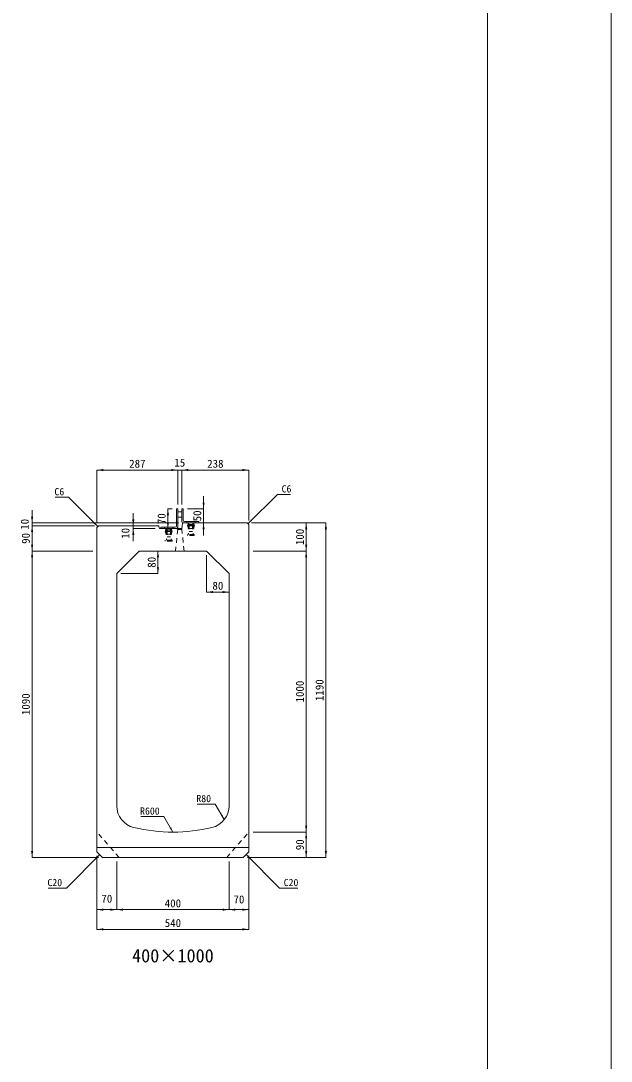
# Model space of a CAD drawing. Units: millimetres at full size. Extents: x -1934 to 78146, y -143454 to -112471.
# Drawn here: x 8846 to 10946, y -123505 to -119803 of the extents above; entities that cross this region are included whole.
import ezdxf
from ezdxf.enums import TextEntityAlignment as Align

# ---------------------------------------------------------------- set-up
doc = ezdxf.new("R2010")
doc.units = ezdxf.units.MM
doc.header["$LTSCALE"] = 23
doc.linetypes.add('USER2', pattern=[1.35, 0.75, -0.6])
for name, color, linetype, lineweight in [('0_2', 7, 'Continuous', 13), ('アングル', 191, 'Continuous', 13), ('インサート', 92, 'USER2', 9), ('作業エリア', 11, 'Continuous', 13), ('寸法線', 7, 'Continuous', 13), ('引出線', 4, 'Continuous', 13), ('排水孔', 30, 'USER2', 15), ('本体', 2, 'Continuous', 13), ('枠', 5, 'Continuous', 5)]:
    doc.layers.add(name, color=color, linetype=linetype, lineweight=lineweight)
doc.styles.add('ＭＳ ゴシック', font='')
doc.styles.get('ＭＳ ゴシック').set_extended_font_data('MS Gothic')

# ---------------------------------------------------------------- blocks, each defined once
blk = doc.blocks.new('filled_arrow')
at = {"color": 0, "linetype": 'Continuous', "lineweight": -2}
blk.add_solid([(7.5, 1.25), (0, 0), (7.5, -1.25)], dxfattribs=at)

msp = doc.modelspace()

# ---------------------------------------------------------------- linework, layer by layer
at = {"layer": '0_2', "color": 1}
msp.add_line((10945.54, -143454.17), (10945.54, -112471.31), dxfattribs=at)
at = {"layer": 'アングル'}
for p, q in [((9399.17, -121539.46), (9399.17, -121599.96)), ((9403.67, -121539.46), (9399.17, -121539.46)), ((9403.67, -121539.46), (9403.67, -121604.46)), ((9403.67, -121549.46), (9418.67, -121549.46)), ((9418.67, -121539.46), (9418.67, -121584.46)), ((9418.67, -121539.46), (9423.17, -121539.46)), ((9423.17, -121539.46), (9423.17, -121579.96)), ((9403.67, -121568.46), (9418.67, -121568.46)), ((9423.67, -121589.46), (9478.67, -121589.46)), ((9428.17, -121584.96), (9478.67, -121584.96)), ((9478.67, -121584.96), (9478.67, -121589.46)), ((9343.67, -121604.96), (9343.67, -121609.46)), ((9394.17, -121604.96), (9343.67, -121604.96)), ((9398.67, -121609.46), (9343.67, -121609.46))]:
    msp.add_line(p, q, dxfattribs=at)
at = {"layer": 'アングル', "linetype": 'USER2', "lineweight": 9}
for p, q in [((9435.67, -121584.96), (9435.67, -121589.46)), ((9465.67, -121584.96), (9465.67, -121589.46)), ((9356.67, -121604.96), (9356.67, -121609.46)), ((9386.67, -121604.96), (9386.67, -121609.46))]:
    msp.add_line(p, q, dxfattribs=at)
at = {"layer": 'アングル'}
for centre, start, end in [((9423.67, -121584.46), 180, 270), ((9428.17, -121579.96), 180, 270), ((9394.17, -121599.96), 270, 0), ((9398.67, -121604.46), 270, 0)]:
    msp.add_arc(centre, 5, start, end, dxfattribs=at)
at = {"layer": 'インサート'}
for p, q in [((9439.42, -121598.71), (9440.67, -121589.46)), ((9440.67, -121589.46), (9460.67, -121589.46)), ((9442.42, -121594.46), (9458.92, -121594.46)), ((9442.42, -121594.46), (9442.42, -121630.46)), ((9443.55, -121589.46), (9443.55, -121594.46)), ((9444.67, -121594.46), (9444.67, -121619.46)), ((9456.67, -121594.46), (9456.67, -121619.46)), ((9457.8, -121589.46), (9457.8, -121594.46)), ((9458.92, -121594.46), (9458.92, -121630.46)), ((9461.92, -121598.71), (9460.67, -121589.46)), ((9359.17, -121618.71), (9384.17, -121618.71)), ((9359.17, -121618.71), (9359.17, -121620.21)), ((9359.17, -121620.21), (9384.17, -121620.21)), ((9360.42, -121618.71), (9361.67, -121609.46)), ((9360.42, -121620.21), (9361.67, -121629.46)), ((9361.67, -121609.46), (9381.67, -121609.46)), ((9361.67, -121629.46), (9381.67, -121629.46)), ((9363.42, -121614.46), (9379.92, -121614.46)), ((9363.42, -121614.46), (9363.42, -121650.46)), ((9364.55, -121609.46), (9364.55, -121614.46)), ((9365.67, -121614.46), (9365.67, -121639.46)), ((9377.67, -121614.46), (9377.67, -121639.46)), ((9378.8, -121609.46), (9378.8, -121614.46)), ((9379.92, -121614.46), (9379.92, -121650.46)), ((9382.92, -121618.71), (9381.67, -121609.46)), ((9382.92, -121620.21), (9381.67, -121629.46)), ((9384.17, -121618.71), (9384.17, -121620.21)), ((9438.17, -121598.71), (9463.17, -121598.71)), ((9438.17, -121598.71), (9438.17, -121600.21)), ((9438.17, -121600.21), (9463.17, -121600.21)), ((9438.67, -121634.46), (9438.67, -121630.46)), ((9462.67, -121630.46), (9438.67, -121630.46)), ((9439.42, -121600.21), (9440.67, -121609.46)), ((9440.67, -121609.46), (9460.67, -121609.46)), ((9444.67, -121619.46), (9456.67, -121619.46)), ((9461.92, -121600.21), (9460.67, -121609.46)), ((9462.67, -121630.46), (9462.67, -121634.46)), ((9463.17, -121598.71), (9463.17, -121600.21)), ((9359.67, -121654.46), (9359.67, -121650.46)), ((9383.67, -121650.46), (9359.67, -121650.46)), ((9383.67, -121654.46), (9359.67, -121654.46)), ((9365.67, -121639.46), (9377.67, -121639.46)), ((9383.67, -121650.46), (9383.67, -121654.46)), ((9462.67, -121634.46), (9438.67, -121634.46))]:
    msp.add_line(p, q, dxfattribs=at)
at = {"layer": '作業エリア'}
for p, q in [((9421.29, -121592.02), (9421.67, -121589.46)), ((9421.67, -121589.46), (9424.26, -121589.46)), ((9334.21, -121599.46), (9336.67, -121599.46)), ((9336.67, -121599.46), (9337.15, -121601.87))]:
    msp.add_line(p, q, dxfattribs=at)
at = {"layer": '寸法線', "lineweight": 9}
for p, q in [((9116.67, -121401.26), (9403.67, -121401.26)), ((9116.67, -121590.46), (9116.67, -121401.26)), ((9358.67, -121401.26), (9463.67, -121401.26)), ((9403.67, -121524.46), (9403.67, -121401.26)), ((9403.67, -121524.46), (9403.67, -121401.26)), ((9418.67, -121401.26), (9656.67, -121401.26)), ((9418.67, -121524.46), (9418.67, -121401.26)), ((9418.67, -121524.46), (9418.67, -121401.26)), ((9656.67, -121580.46), (9656.67, -121401.26)), ((9495.73, -121494.46), (9495.73, -121634.46)), ((8885.85, -121644.46), (8885.85, -121544.46)), ((9245.82, -121554.46), (9245.82, -121654.46)), ((9368.92, -121539.46), (9368.92, -121609.46)), ((9384.17, -121539.46), (9368.92, -121539.46)), ((9438.17, -121539.46), (9495.73, -121539.46)), ((9406.67, -121589.46), (8885.85, -121589.46)), ((9439.26, -121589.46), (9495.73, -121589.46)), ((9665.67, -121589.46), (9860.72, -121589.46)), ((9665.67, -121589.46), (9930.72, -121589.46)), ((9860.72, -121589.46), (9860.72, -121689.46)), ((9930.72, -121589.46), (9930.72, -122779.46)), ((8885.85, -121689.46), (8885.85, -121599.46)), ((9107.67, -121599.46), (8885.85, -121599.46)), ((9107.67, -121599.46), (8885.85, -121599.46)), ((9321.67, -121599.46), (9245.82, -121599.46)), ((9323.67, -121609.46), (9245.82, -121609.46)), ((9384.17, -121609.46), (9368.92, -121609.46)), ((8885.85, -122779.46), (8885.85, -121689.46)), ((9101.67, -121689.46), (8885.85, -121689.46)), ((9101.67, -121689.46), (8885.85, -121689.46)), ((9281.67, -121689.46), (9333.49, -121689.46)), ((9333.49, -121689.46), (9333.49, -121769.46)), ((9506.67, -121704.46), (9506.67, -121835.46)), ((9671.67, -121689.46), (9860.72, -121689.46)), ((9671.67, -121689.46), (9860.72, -121689.46)), ((9860.72, -121689.46), (9860.72, -122689.46)), ((9201.67, -121769.46), (9333.49, -121769.46)), ((9586.67, -121784.46), (9586.67, -121835.46)), ((9506.67, -121835.46), (9586.67, -121835.46)), ((9671.67, -122689.46), (9860.72, -122689.46)), ((9671.67, -122689.46), (9860.72, -122689.46)), ((9860.72, -122689.46), (9860.72, -122779.46)), ((9121.67, -122779.46), (8885.85, -122779.46)), ((9116.67, -122774.46), (9116.67, -122965.42)), ((9116.67, -122774.46), (9116.67, -123035.42)), ((9651.67, -122779.46), (9860.72, -122779.46)), ((9651.67, -122779.46), (9930.72, -122779.46)), ((9656.67, -122774.46), (9656.67, -122965.42)), ((9656.67, -122774.46), (9656.67, -123035.42)), ((9186.67, -122794.46), (9186.67, -122965.42)), ((9186.67, -122794.46), (9186.67, -122965.42)), ((9586.67, -122794.46), (9586.67, -122965.42)), ((9586.67, -122794.46), (9586.67, -122965.42)), ((9116.67, -122965.42), (9186.67, -122965.42)), ((9186.67, -122965.42), (9586.67, -122965.42)), ((9586.67, -122965.42), (9656.67, -122965.42)), ((9116.67, -123035.42), (9656.67, -123035.42))]:
    msp.add_line(p, q, dxfattribs=at)
at = {"layer": '引出線', "lineweight": 9}
for points in [[(9119.67, -121602.46), (9015.03, -121497.82), (8968.24, -121497.82)], [(9653.67, -121592.46), (9758.31, -121487.82), (9805.11, -121487.82)], [(9569.43, -122645.04), (9537.4, -122589.57), (9472.79, -122589.57)], [(9386.67, -122689.46), (9354.65, -122633.99), (9272.49, -122633.99)], [(9126.67, -122769.46), (9007.65, -122888.48), (8942.77, -122888.48)], [(9646.67, -122769.46), (9765.69, -122888.48), (9830.58, -122888.48)]]:
    msp.add_lwpolyline(points, dxfattribs=at)
at = {"layer": '排水孔'}
for p, q in [((9403.67, -121612.46), (9396.17, -121689.46)), ((9401.17, -121609.46), (9403.67, -121612.46)), ((9403.67, -121612.46), (9418.67, -121612.46)), ((9418.67, -121612.46), (9418.67, -121609.46)), ((9426.17, -121689.46), (9418.67, -121612.46))]:
    msp.add_line(p, q, dxfattribs=at)
at = {"layer": '本体'}
for p, q in [((9421.29, -121592.02), (9418.67, -121609.46)), ((9424.26, -121589.46), (9650.67, -121589.46)), ((9650.67, -121589.46), (9656.67, -121595.46)), ((9656.67, -121595.46), (9656.67, -122759.46)), ((9116.67, -121605.46), (9122.67, -121599.46)), ((9116.67, -121605.46), (9116.67, -122759.46)), ((9122.67, -121599.46), (9334.21, -121599.46)), ((9337.15, -121601.87), (9338.67, -121609.46)), ((9338.67, -121609.46), (9418.67, -121609.46)), ((9186.67, -121769.46), (9266.67, -121689.46)), ((9266.67, -121689.46), (9506.67, -121689.46)), ((9506.67, -121689.46), (9586.67, -121769.46)), ((9186.67, -121769.46), (9186.67, -122595.43)), ((9586.67, -121769.46), (9586.67, -122595.43)), ((9116.67, -122744.46), (9656.67, -122744.46)), ((9116.67, -122759.46), (9136.67, -122779.46)), ((9136.67, -122779.46), (9636.67, -122779.46)), ((9636.67, -122779.46), (9656.67, -122759.46))]:
    msp.add_line(p, q, dxfattribs=at)
at = {"layer": '本体', "linetype": 'USER2', "lineweight": 9}
for p, q in [((9195.42, -122779.46), (9116.67, -122689.46)), ((9577.92, -122779.46), (9656.67, -122689.46))]:
    msp.add_line(p, q, dxfattribs=at)
at = {"layer": '本体'}
for centre, radius, start, end in [((9424.26, -121592.46), 3, 90, 171.46923), ((9334.21, -121602.46), 3, 11.30993, 90), ((9266.67, -122595.43), 80, 180, 256.65764), ((9506.67, -122595.43), 80, 283.34236, 0), ((9386.67, -122089.46), 600, 256.65764, 283.34236)]:
    msp.add_arc(centre, radius, start, end, dxfattribs=at)
at = {"layer": '枠', "lineweight": 13}
msp.add_line((10505.87, -124950.15), (10505.87, -116678.72), dxfattribs=at)

# ---------------------------------------------------------------- block references
at = {"layer": '寸法線', "lineweight": 9, "xscale": 3, "yscale": 3}
for p in [(9116.67, -121401.26), (9418.67, -121401.26), (9418.67, -121401.26), (9506.67, -121835.46), (9116.67, -122965.42), (9186.67, -122965.42), (9586.67, -122965.42), (9116.67, -123035.42)]:
    msp.add_blockref('filled_arrow', p, dxfattribs=at)
for p, rotation in [((9403.67, -121401.26), 180), ((9403.67, -121401.26), 180), ((9656.67, -121401.26), 180), ((9495.73, -121539.46), 90), ((9368.92, -121539.46), 270), ((8885.85, -121589.46), 90), ((9245.82, -121599.46), 90), ((9368.92, -121609.46), 90), ((9495.73, -121589.46), 270), ((9860.72, -121589.46), 270), ((9930.72, -121589.46), 270), ((8885.85, -121599.46), 270), ((8885.85, -121599.46), 270), ((9245.82, -121609.46), 270), ((8885.85, -121689.46), 90), ((9860.72, -121689.46), 90), ((8885.85, -121689.46), 270), ((9333.49, -121689.46), 270), ((9860.72, -121689.46), 270), ((9333.49, -121769.46), 90), ((9586.67, -121835.46), 180), ((9860.72, -122689.46), 90), ((9860.72, -122689.46), 270), ((8885.85, -122779.46), 90), ((9860.72, -122779.46), 90), ((9930.72, -122779.46), 90), ((9186.67, -122965.42), 180), ((9586.67, -122965.42), 180), ((9656.67, -122965.42), 180), ((9656.67, -123035.42), 180)]:
    msp.add_blockref('filled_arrow', p, dxfattribs=dict(at, rotation=rotation))
at = {"layer": '引出線', "lineweight": 9, "xscale": 2.4, "yscale": 2.4}
for p, rotation in [((9119.67, -121602.46), 135), ((9653.67, -121592.46), 45), ((9569.43, -122645.04), 120), ((9386.67, -122689.46), 120), ((9126.67, -122769.46), 225), ((9646.67, -122769.46), 315)]:
    msp.add_blockref('filled_arrow', p, dxfattribs=dict(at, rotation=rotation))

# ---------------------------------------------------------------- texts
at = {"layer": '0_2', "style": 'ＭＳ ゴシック'}
msp.add_text('400×1000', height=47.47, dxfattribs=at).set_placement((9386.67, -123129.28), align=Align.MIDDLE_CENTER)
at = {"layer": '寸法線', "style": 'ＭＳ ゴシック'}
for s, p in [('287', (9260.17, -121378.76)), ('15', (9411.17, -121375.01)), ('238', (9537.67, -121378.76)), ('80', (9546.67, -121812.96)), ('70', (9151.67, -122926.45)), ('400', (9386.67, -122942.92)), ('70', (9621.67, -122928.98)), ('540', (9386.67, -123012.92))]:
    msp.add_text(s, height=28.48, dxfattribs=at).set_placement(p, align=Align.MIDDLE_CENTER)
for s, p in [('70', (9346.42, -121574.46)), ('50', (9473.23, -121564.46)), ('10', (8859.6, -121594.46)), ('90', (8863.35, -121644.46)), ('10', (9217.82, -121626.66)), ('100', (9838.22, -121639.46)), ('80', (9310.99, -121729.46)), ('1190', (9908.22, -122184.46)), ('1000', (9838.22, -122189.46)), ('1090', (8863.35, -122234.46)), ('90', (9838.22, -122734.46))]:
    msp.add_text(s, height=28.48, rotation=90, dxfattribs=at).set_placement(p, align=Align.MIDDLE_CENTER)
at = {"layer": '引出線', "style": 'ＭＳ ゴシック'}
for s, p in [('C6', (9000.03, -121465.42)), ('R80', (9522.4, -122557.17)), ('R600', (9339.65, -122601.59)), ('C20', (8992.65, -122856.08))]:
    msp.add_text(s, height=25.63, dxfattribs=at).set_placement(p, align=Align.TOP_RIGHT)
for s, p in [('C6', (9773.31, -121455.42)), ('C20', (9780.69, -122856.08))]:
    msp.add_text(s, height=25.63, dxfattribs=at).set_placement(p, align=Align.TOP_LEFT)

doc.saveas('drawing.dxf')
